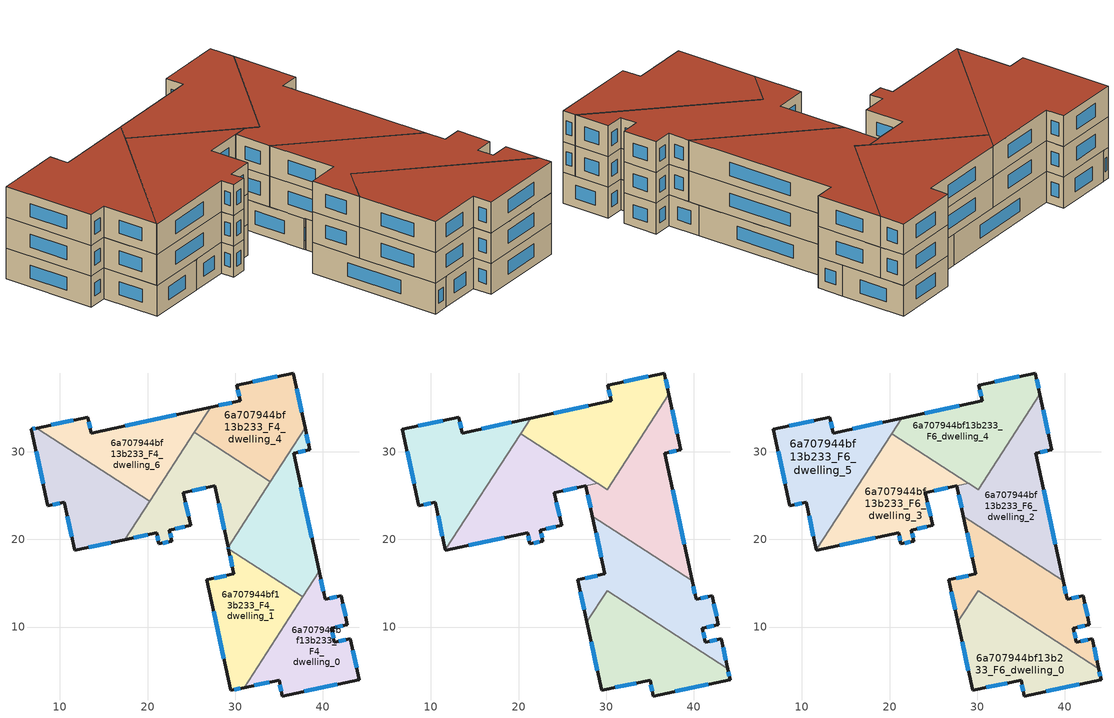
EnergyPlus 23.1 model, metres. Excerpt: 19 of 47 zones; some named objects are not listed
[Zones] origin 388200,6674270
6a707944bf13b233_F4_dwelling_0
 floor to 6a707944bf13b233_F3_dwelling_0 (EU_floor_Construction): 42.1,13.58 42.82,10.27 40.99,9.87 41.33,8.26 43.16,8.66 44.16,4.01 35.4,2.12 35.01,3.95 31.03,3.09 39.59,16.34 40.27,13.18 z12
 wall outside (EU_wall_Construction): 31.03,3.09 35.01,3.95 35.4,2.12 44.16,4.01 43.16,8.66 41.33,8.26 40.99,9.87 42.82,10.27 42.1,13.58 40.27,13.18 39.59,16.34 z12:15
 wall to 6a707944bf13b233_F4_dwelling_1 (EU_wall_Construction): 37.72,13.44 31.03,3.09 z12:15
 wall to 6a707944bf13b233_F4_dwelling_2 (EU_wall_Construction): 39.59,16.34 37.72,13.44 z12:15
 window (EU_Window_Construction): 41.51,9.98 42.29,10.16 / 41.23,8.72 41.09,9.41 / 42.64,8.54 41.85,8.38 / 43.87,5.33 43.45,7.33 / 37.9,2.66 41.66,3.47 / 35.12,3.43 35.29,2.65 / 32.17,3.34 33.87,3.7 / 40.08,14.08 39.79,15.44 / 41.58,13.47 40.8,13.3 / 42.61,11.22 42.31,12.64 z12.86:14.14
6a707944bf13b233_F4_dwelling_1
 floor to 6a707944bf13b233_F3_dwelling_1 (EU_floor_Construction): 37.72,13.44 31.03,3.09 29.48,2.75 26.76,15.4 29.86,16.06 29.24,18.92 z12
 wall outside (EU_wall_Construction): 29.24,18.92 29.86,16.06 26.76,15.4 29.48,2.75 31.03,3.09 z12:15
 wall to 6a707944bf13b233_F4_dwelling_2 (EU_wall_Construction): 37.72,13.44 29.24,18.92 z12:15
 window (EU_Window_Construction): 27.54,11.79 28.7,6.37 / 28.97,15.87 27.65,15.59 / 29.42,18.11 29.68,16.88 / 29.92,2.85 30.59,2.99 z12.86:14.14
6a707944bf13b233_F4_dwelling_2
 floor to 6a707944bf13b233_F3_dwelling_2 (EU_floor_Construction): 37.99,32.72 38.53,30.24 36.68,29.84 39.59,16.34 37.72,13.44 29.24,18.92 29.2,19.12 z12
 wall outside (EU_wall_Construction): 29.2,19.12 29.24,18.92 / 39.59,16.34 36.68,29.84 38.53,30.24 37.99,32.72 z12:15
 wall to 6a707944bf13b233_F4_dwelling_3 (EU_wall_Construction): 34.03,26.6 29.2,19.12 z12:15
 wall to 6a707944bf13b233_F4_dwelling_4 (EU_wall_Construction): 37.99,32.72 34.03,26.6 z12:15
 window (EU_Window_Construction): 29.21,19.06 29.23,18.98 / 38.38,30.95 38.15,32.01 / 37.21,29.95 38,30.12 / 38.76,20.19 37.52,25.98 z12.86:14.14
6a707944bf13b233_F4_dwelling_3
 floor to 6a707944bf13b233_F3_dwelling_3 (EU_floor_Construction): 34.03,26.6 29.2,19.12 27.69,26.11 24.1,25.33 24.92,21.59 22.5,21.07 22.77,19.8 21.31,19.49 21.04,20.76 17.42,19.98 25.34,32.22 z12
 wall outside (EU_wall_Construction): 17.42,19.98 21.04,20.76 21.31,19.49 22.77,19.8 22.5,21.07 24.92,21.59 24.1,25.33 27.69,26.11 29.2,19.12 z12:15
 wall to 6a707944bf13b233_F4_dwelling_4 (EU_wall_Construction): 34.03,26.6 25.34,32.22 z12:15
 wall to 6a707944bf13b233_F4_dwelling_6 (EU_wall_Construction): 25.34,32.22 20.26,24.36 z12:15
 wall to 6a707944bf13b233_F4_dwelling_5 (EU_wall_Construction): 20.26,24.36 17.42,19.98 z12:15
 window (EU_Window_Construction): 25.13,25.56 26.66,25.89 / 24.68,22.66 24.33,24.26 / 23.19,21.22 24.23,21.44 / 22.69,20.17 22.57,20.71 / 21.73,19.58 22.35,19.71 / 21.12,20.39 21.23,19.85 / 18.46,20.2 20.01,20.53 / 28.12,24.11 28.77,21.12 z12.86:14.14
6a707944bf13b233_F4_dwelling_4
 floor to 6a707944bf13b233_F3_dwelling_4 (EU_floor_Construction): 36.65,38.99 37.99,32.72 34.03,26.6 25.34,32.22 27.19,35.09 30.57,35.82 30.17,37.6 z12
 wall outside (EU_wall_Construction): 37.99,32.72 36.65,38.99 30.17,37.6 30.57,35.82 27.19,35.09 z12:15
 wall to 6a707944bf13b233_F4_dwelling_6 (EU_wall_Construction): 27.19,35.09 25.34,32.22 z12:15
 window (EU_Window_Construction): 29.6,35.61 28.16,35.3 / 30.29,37.09 30.45,36.33 / 34.8,38.6 32.02,38 / 37.61,34.52 37.03,37.2 z12.86:14.14
6a707944bf13b233_F4_dwelling_5
 floor to 6a707944bf13b233_F3_dwelling_5 (EU_floor_Construction): 20.26,24.36 17.42,19.98 11.67,18.74 10.49,24.22 8.63,23.83 6.74,32.57 7.35,32.71 z12
 wall outside (EU_wall_Construction): 7.35,32.71 6.74,32.57 8.63,23.83 10.49,24.22 11.67,18.74 17.42,19.98 z12:15
 wall to 6a707944bf13b233_F4_dwelling_6 (EU_wall_Construction): 20.26,24.36 7.35,32.71 z12:15
 window (EU_Window_Construction): 9.16,23.94 9.96,24.11 / 7.28,30.07 8.09,26.32 / 7.18,32.67 6.92,32.61 / 13.31,19.09 15.78,19.62 / 10.83,22.66 11.33,20.31 z12.86:14.14
6a707944bf13b233_F4_dwelling_6
 floor to 6a707944bf13b233_F3_dwelling_6 (EU_floor_Construction): 27.19,35.09 20.26,24.36 7.35,32.71 13.19,33.96 13.58,32.14 z12
 wall outside (EU_wall_Construction): 27.19,35.09 13.58,32.14 13.19,33.96 7.35,32.71 z12:15
 window (EU_Window_Construction): 23.3,34.25 17.47,32.98 / 11.52,33.6 9.02,33.06 / 13.47,32.66 13.3,33.44 z12.86:14.14
6a707944bf13b233_F5_dwelling_0
 floor to 6a707944bf13b233_F4_dwelling_0 (EU_floor_Construction): 43.89,5.25 44.16,4.01 35.4,2.12 35.01,3.95 31.03,3.09 35.8,10.48 z15
 floor to 6a707944bf13b233_F4_dwelling_1 (EU_floor_Construction): 35.8,10.48 31.03,3.09 29.48,2.75 27.8,10.58 30.11,14.16 z15
 wall outside (EU_wall_Construction): 27.8,10.58 29.48,2.75 35.01,3.95 35.4,2.12 44.16,4.01 43.89,5.25 z15:18
 wall to 6a707944bf13b233_F5_dwelling_1 (EU_wall_Construction): 43.89,5.25 30.11,14.16 27.8,10.58 z15:18
 window (EU_Window_Construction): 44.08,4.36 43.97,4.89 / 37.9,2.66 41.66,3.47 / 35.12,3.43 35.29,2.65 / 31.06,3.1 33.43,3.61 / 28.28,8.34 29,4.99 z15.86:17.14
6a707944bf13b233_F5_dwelling_1
 floor to 6a707944bf13b233_F4_dwelling_1 (EU_floor_Construction): 37.72,13.44 35.8,10.48 30.11,14.16 27.8,10.58 26.76,15.4 29.86,16.06 29.24,18.92 z15
 floor to 6a707944bf13b233_F4_dwelling_0 (EU_floor_Construction): 42.1,13.58 42.82,10.27 40.99,9.87 41.33,8.26 43.16,8.66 43.89,5.25 35.8,10.48 39.17,15.68 39.83,15.26 40.27,13.18 z15
 floor to 6a707944bf13b233_F4_dwelling_2 (EU_floor_Construction): 39.17,15.68 37.72,13.44 29.24,18.92 29.2,19.12 30.57,21.24 z15
 floor to 6a707944bf13b233_F4_dwelling_3 (EU_floor_Construction): 30.57,21.24 29.2,19.12 28.44,22.62 z15
 wall outside (EU_wall_Construction): 43.89,5.25 43.16,8.66 41.33,8.26 40.99,9.87 42.82,10.27 42.1,13.58 40.27,13.18 39.83,15.26 / 28.44,22.62 29.86,16.06 26.76,15.4 27.8,10.58 z15:18
 wall to 6a707944bf13b233_F5_dwelling_2 (EU_wall_Construction): 39.83,15.26 28.44,22.62 z15:18
 window (EU_Window_Construction): 42.61,11.22 42.31,12.64 / 41.51,9.98 42.29,10.16 / 41.23,8.72 41.09,9.41 / 42.64,8.54 41.85,8.38 / 43.68,6.22 43.37,7.68 / 27.06,14.02 27.5,11.96 / 28.97,15.87 27.65,15.59 / 28.85,20.75 29.45,17.94 / 40.14,13.78 39.95,14.67 / 41.58,13.47 40.8,13.3 z15.86:17.14
6a707944bf13b233_F5_dwelling_2
 floor to 6a707944bf13b233_F4_dwelling_2 (EU_floor_Construction): 37.99,32.72 38.53,30.24 36.68,29.84 39.59,16.34 39.17,15.68 30.57,21.24 z15
 floor to 6a707944bf13b233_F4_dwelling_4 (EU_floor_Construction): 37.16,36.59 37.99,32.72 34.03,26.6 31.68,28.12 z15
 floor to 6a707944bf13b233_F4_dwelling_0 (EU_floor_Construction): 39.59,16.34 39.83,15.26 39.17,15.68 z15
 floor to 6a707944bf13b233_F4_dwelling_3 (EU_floor_Construction): 34.03,26.6 30.57,21.24 28.44,22.62 27.69,26.11 29.02,26.4 30.12,25.69 31.68,28.12 z15
 wall outside (EU_wall_Construction): 39.83,15.26 36.68,29.84 38.53,30.24 37.16,36.59 / 27.69,26.11 28.44,22.62 z15:18
 wall to 6a707944bf13b233_F5_dwelling_3 (EU_wall_Construction): 29.02,26.4 27.69,26.11 z15:18
 wall to 6a707944bf13b233_F5_dwelling_4 (EU_wall_Construction): 37.16,36.59 30.12,25.69 29.02,26.4 z15:18
 window (EU_Window_Construction): 38.14,32.05 37.55,34.78 / 37.21,29.95 38,30.12 / 38.93,19.42 37.58,25.67 / 27.9,25.11 28.23,23.62 z15.86:17.14
6a707944bf13b233_F5_dwelling_3
 floor to 6a707944bf13b233_F4_dwelling_3 (EU_floor_Construction): 29.01,26.41 24.1,25.33 24.92,21.59 22.5,21.07 22.77,19.8 21.31,19.49 21.04,20.76 17.42,19.98 23.77,29.8 z15
 floor to 6a707944bf13b233_F4_dwelling_5 (EU_floor_Construction): 20.26,24.36 17.42,19.98 11.67,18.74 11.66,18.8 16.73,26.64 z15
 floor to 6a707944bf13b233_F4_dwelling_6 (EU_floor_Construction): 23.77,29.8 20.26,24.36 16.73,26.64 20.24,32.08 z15
 wall outside (EU_wall_Construction): 11.66,18.8 11.67,18.74 21.04,20.76 21.31,19.49 22.77,19.8 22.5,21.07 24.92,21.59 24.1,25.33 27.68,26.11 z15:18
 wall to 6a707944bf13b233_F5_dwelling_5 (EU_wall_Construction): 20.24,32.08 11.66,18.8 z15:18
 wall to 6a707944bf13b233_F5_dwelling_4 (EU_wall_Construction): 29.01,26.41 20.24,32.08 z15:18
 window (EU_Window_Construction): 22.69,20.17 22.57,20.71 / 21.73,19.58 22.35,19.71 / 21.12,20.39 21.23,19.85 / 14.35,19.32 18.36,20.18 / 25.13,25.56 26.66,25.89 / 24.68,22.66 24.33,24.26 / 23.19,21.22 24.23,21.44 z15.86:17.14
6a707944bf13b233_F5_dwelling_4
 floor to 6a707944bf13b233_F4_dwelling_4 (EU_floor_Construction): 36.65,38.99 37.16,36.59 31.68,28.12 25.34,32.22 27.19,35.09 30.57,35.82 30.17,37.6 z15
 floor to 6a707944bf13b233_F4_dwelling_3 (EU_floor_Construction): 31.68,28.12 30.12,25.69 23.77,29.8 25.34,32.22 z15
 floor to 6a707944bf13b233_F4_dwelling_6 (EU_floor_Construction): 27.19,35.09 23.77,29.8 20.24,32.08 21.38,33.83 z15
 wall outside (EU_wall_Construction): 37.16,36.59 36.65,38.99 30.17,37.6 30.57,35.82 21.38,33.83 z15:18
 wall to 6a707944bf13b233_F5_dwelling_5 (EU_wall_Construction): 21.38,33.83 20.24,32.08 z15:18
 window (EU_Window_Construction): 27.94,35.25 24,34.4 / 30.29,37.09 30.45,36.33 / 34.8,38.6 32.02,38 / 37.02,37.28 36.8,38.31 z15.86:17.14
6a707944bf13b233_F5_dwelling_5
 floor to 6a707944bf13b233_F4_dwelling_5 (EU_floor_Construction): 16.73,26.64 11.66,18.8 10.49,24.22 8.63,23.83 6.74,32.57 7.35,32.7 z15
 floor to 6a707944bf13b233_F4_dwelling_6 (EU_floor_Construction): 21.38,33.83 16.73,26.64 7.35,32.7 13.19,33.96 13.58,32.14 z15
 wall outside (EU_wall_Construction): 21.38,33.83 13.58,32.14 13.19,33.96 6.74,32.57 8.63,23.83 10.49,24.22 11.66,18.8 z15:18
 window (EU_Window_Construction): 10.82,22.67 11.32,20.35 / 9.16,23.94 9.96,24.11 / 7.28,30.07 8.09,26.32 / 11.35,33.56 8.58,32.97 / 13.47,32.66 13.3,33.44 / 19.15,33.35 15.81,32.62 z15.86:17.14
6a707944bf13b233_F6_dwelling_0
 floor to 6a707944bf13b233_F5_dwelling_0 (EU_floor_Construction): 43.89,5.25 44.16,4.01 35.4,2.12 35.01,3.95 29.48,2.75 27.8,10.58 30.11,14.16 z18
 wall outside (EU_wall_Construction): 27.8,10.58 29.48,2.75 35.01,3.95 35.4,2.12 44.16,4.01 43.89,5.25 z18:21
 wall to 6a707944bf13b233_F6_dwelling_1 (EU_wall_Construction): 43.89,5.25 30.11,14.16 27.8,10.58 z18:21
 window (EU_Window_Construction): 44.08,4.36 43.97,4.89 / 37.9,2.66 41.66,3.47 / 35.12,3.43 35.29,2.65 / 31.06,3.1 33.43,3.61 / 28.28,8.34 29,4.99 z18.86:20.14
 roof outside (EU_roof_Construction): 44.16,4.01 43.89,5.25 30.11,14.16 27.8,10.58 29.48,2.75 35.01,3.95 35.4,2.12 z21
6a707944bf13b233_F6_dwelling_1
 floor to 6a707944bf13b233_F5_dwelling_1 (EU_floor_Construction): 39.83,15.26 40.27,13.18 42.1,13.58 42.82,10.27 40.99,9.87 41.33,8.26 43.16,8.66 43.89,5.25 30.11,14.16 27.8,10.58 26.76,15.4 29.86,16.06 28.44,22.62 z18
 wall outside (EU_wall_Construction): 43.89,5.25 43.16,8.66 41.33,8.26 40.99,9.87 42.82,10.27 42.1,13.58 40.27,13.18 39.83,15.26 / 28.44,22.62 29.86,16.06 26.76,15.4 27.8,10.58 z18:21
 wall to 6a707944bf13b233_F6_dwelling_2 (EU_wall_Construction): 39.83,15.26 28.44,22.62 z18:21
 window (EU_Window_Construction): 42.61,11.22 42.31,12.64 / 41.51,9.98 42.29,10.16 / 41.23,8.72 41.09,9.41 / 42.64,8.54 41.85,8.38 / 43.68,6.22 43.37,7.68 / 27.06,14.02 27.5,11.96 / 28.97,15.87 27.65,15.59 / 28.85,20.75 29.45,17.94 / 40.14,13.78 39.95,14.67 / 41.58,13.47 40.8,13.3 z18.86:20.14
 roof outside (EU_roof_Construction): 43.89,5.25 43.16,8.66 41.33,8.26 40.99,9.87 42.82,10.27 42.1,13.58 40.27,13.18 39.83,15.26 28.44,22.62 29.86,16.06 26.76,15.4 27.8,10.58 30.11,14.16 z21
6a707944bf13b233_F6_dwelling_2
 floor to 6a707944bf13b233_F5_dwelling_2 (EU_floor_Construction): 37.16,36.59 38.53,30.24 36.68,29.84 39.83,15.26 28.44,22.62 27.69,26.11 29.02,26.4 30.12,25.69 z18
 wall outside (EU_wall_Construction): 39.83,15.26 36.68,29.84 38.53,30.24 37.16,36.59 / 27.69,26.11 28.44,22.62 z18:21
 wall to 6a707944bf13b233_F6_dwelling_3 (EU_wall_Construction): 29.02,26.4 27.69,26.11 z18:21
 wall to 6a707944bf13b233_F6_dwelling_4 (EU_wall_Construction): 37.16,36.59 30.12,25.69 29.02,26.4 z18:21
 window (EU_Window_Construction): 38.14,32.05 37.55,34.78 / 37.21,29.95 38,30.12 / 38.93,19.42 37.58,25.67 / 27.9,25.11 28.23,23.62 z18.86:20.14
 roof outside (EU_roof_Construction): 39.83,15.26 36.68,29.84 38.53,30.24 37.16,36.59 30.12,25.69 29.02,26.4 27.69,26.11 28.44,22.62 z21
6a707944bf13b233_F6_dwelling_3
 floor to 6a707944bf13b233_F5_dwelling_3 (EU_floor_Construction): 29.01,26.41 24.1,25.33 24.92,21.59 22.5,21.07 22.77,19.8 21.31,19.49 21.04,20.76 11.67,18.74 11.66,18.8 20.24,32.08 z18
 wall outside (EU_wall_Construction): 11.66,18.8 11.67,18.74 21.04,20.76 21.31,19.49 22.77,19.8 22.5,21.07 24.92,21.59 24.1,25.33 27.68,26.11 z18:21
 wall to 6a707944bf13b233_F6_dwelling_5 (EU_wall_Construction): 20.24,32.08 11.66,18.8 z18:21
 wall to 6a707944bf13b233_F6_dwelling_4 (EU_wall_Construction): 29.01,26.41 20.24,32.08 z18:21
 window (EU_Window_Construction): 22.69,20.17 22.57,20.71 / 21.73,19.58 22.35,19.71 / 21.12,20.39 21.23,19.85 / 14.35,19.32 18.36,20.18 / 25.13,25.56 26.66,25.89 / 24.68,22.66 24.33,24.26 / 23.19,21.22 24.23,21.44 z18.86:20.14
 roof outside (EU_roof_Construction): 24.92,21.59 24.1,25.33 29.02,26.4 20.24,32.08 11.66,18.8 11.67,18.74 21.04,20.76 21.31,19.49 22.77,19.8 22.5,21.07 z21
6a707944bf13b233_F6_dwelling_4
 floor to 6a707944bf13b233_F5_dwelling_4 (EU_floor_Construction): 36.65,38.99 37.16,36.59 30.12,25.69 20.24,32.08 21.38,33.83 30.57,35.82 30.17,37.6 z18
 wall outside (EU_wall_Construction): 37.16,36.59 36.65,38.99 30.17,37.6 30.57,35.82 21.38,33.83 z18:21
 wall to 6a707944bf13b233_F6_dwelling_5 (EU_wall_Construction): 21.38,33.83 20.24,32.08 z18:21
 window (EU_Window_Construction): 27.94,35.25 24,34.4 / 30.29,37.09 30.45,36.33 / 34.8,38.6 32.02,38 / 37.02,37.28 36.8,38.31 z18.86:20.14
 roof outside (EU_roof_Construction): 30.12,25.69 37.16,36.59 36.65,38.99 30.17,37.6 30.57,35.82 21.38,33.83 20.24,32.08 z21
6a707944bf13b233_F6_dwelling_5
 floor to 6a707944bf13b233_F5_dwelling_5 (EU_floor_Construction): 21.38,33.83 11.66,18.8 10.49,24.22 8.63,23.83 6.74,32.57 13.19,33.96 13.58,32.14 z18
 wall outside (EU_wall_Construction): 21.38,33.83 13.58,32.14 13.19,33.96 6.74,32.57 8.63,23.83 10.49,24.22 11.66,18.8 z18:21
 window (EU_Window_Construction): 10.82,22.67 11.32,20.35 / 9.16,23.94 9.96,24.11 / 7.28,30.07 8.09,26.32 / 11.35,33.56 8.58,32.97 / 13.47,32.66 13.3,33.44 / 19.15,33.35 15.81,32.62 z18.86:20.14
 roof outside (EU_roof_Construction): 11.66,18.8 21.38,33.83 13.58,32.14 13.19,33.96 6.74,32.57 8.63,23.83 10.49,24.22 z21
[Building]
EU S2 Campaign: North Axis=0; Terrain=City; Solar Distribution=FullExterior
[Site:Location]
Helsinki-Vantaa.AP: Latitude=60.317; Longitude=24.963; Time Zone=2; Elevation=54.6
[SizingPeriod:WeatherFileDays]
AnnualSizingPeriod: Begin Month=1; Begin Day of Month=1; End Month=12; End Day of Month=31; Day of Week for Start Day=Monday; Use Weather File Daylight Saving Period=No; Use Weather File Rain and Snow Indicators=No
[MATERIAL]
EU_InternalMass_Material: Roughness=MediumRough; Thickness=0.1; Conductivity=1; Density=1800; Specific Heat=900; Thermal Absorptance=0.9; Solar Absorptance=0.7; Visible Absorptance=0.7
[MATERIAL:NOMASS] Roughness=MediumRough; Thermal Absorptance=0.9; Solar Absorptance=0.7; Visible Absorptance=0.7
Name | Thermal Resistance
EU_wall_NoMass | 5.91765
EU_roof_NoMass | 11.1778
EU_floor_NoMass | 6.2875
[WINDOWMATERIAL:SIMPLEGLAZINGSYSTEM]
EU_Window_SimpleGlazing: UFactor=0.994035; Solar Heat Gain Coefficient=0.7; Visible Transmittance=0.7
[CONSTRUCTION]
EU_wall_Construction: EU_wall_NoMass
EU_roof_Construction: EU_roof_NoMass
EU_floor_Construction: EU_floor_NoMass
EU_Window_Construction: EU_Window_SimpleGlazing
EU_InternalMass_Construction: EU_InternalMass_Material
[ZONE] Type=1; Multiplier=1; Ceiling Height=autocalculate; Floor Area=autocalculate; Part of Total Floor Area=Yes
Name | Volume
6a707944bf13b233_F4_dwelling_0 | 272.011
6a707944bf13b233_F5_dwelling_0; 6a707944bf13b233_F6_dwelling_0 | 317.339
6a707944bf13b233_F4_dwelling_1 | 271.995
6a707944bf13b233_F5_dwelling_1; 6a707944bf13b233_F6_dwelling_1 | 317.312
6a707944bf13b233_F4_dwelling_2 | 271.975
6a707944bf13b233_F5_dwelling_2; 6a707944bf13b233_F6_dwelling_2 | 330.203
6a707944bf13b233_F4_dwelling_3 | 272.009
6a707944bf13b233_F5_dwelling_3; 6a707944bf13b233_F6_dwelling_3 | 304.434
6a707944bf13b233_F4_dwelling_4 | 272.002
6a707944bf13b233_F5_dwelling_4; 6a707944bf13b233_F6_dwelling_4 | 317.298
6a707944bf13b233_F4_dwelling_5 | 271.994
6a707944bf13b233_F5_dwelling_5; 6a707944bf13b233_F6_dwelling_5 | 317.337
6a707944bf13b233_F4_dwelling_6 | 271.983
[INTERNALMASS] Construction=EU_InternalMass_Construction
Name | Zone or ZoneList | Surface Area
6a707944bf13b233_F4_dwelling_0_EU_InternalMass | 6a707944bf13b233_F4_dwelling_0 | 90.6704
6a707944bf13b233_F4_dwelling_1_EU_InternalMass | 6a707944bf13b233_F4_dwelling_1 | 90.6654
6a707944bf13b233_F4_dwelling_2_EU_InternalMass | 6a707944bf13b233_F4_dwelling_2 | 90.6566
6a707944bf13b233_F4_dwelling_3_EU_InternalMass | 6a707944bf13b233_F4_dwelling_3 | 90.6694
6a707944bf13b233_F4_dwelling_4_EU_InternalMass | 6a707944bf13b233_F4_dwelling_4 | 90.6669
6a707944bf13b233_F4_dwelling_5_EU_InternalMass | 6a707944bf13b233_F4_dwelling_5 | 90.6645
6a707944bf13b233_F4_dwelling_6_EU_InternalMass | 6a707944bf13b233_F4_dwelling_6 | 90.6588
6a707944bf13b233_F5_dwelling_0_EU_InternalMass | 6a707944bf13b233_F5_dwelling_0 | 105.779
6a707944bf13b233_F5_dwelling_1_EU_InternalMass | 6a707944bf13b233_F5_dwelling_1 | 105.771
6a707944bf13b233_F5_dwelling_2_EU_InternalMass | 6a707944bf13b233_F5_dwelling_2 | 110.065
6a707944bf13b233_F5_dwelling_3_EU_InternalMass | 6a707944bf13b233_F5_dwelling_3 | 101.49
6a707944bf13b233_F5_dwelling_4_EU_InternalMass | 6a707944bf13b233_F5_dwelling_4 | 105.765
6a707944bf13b233_F5_dwelling_5_EU_InternalMass | 6a707944bf13b233_F5_dwelling_5 | 105.779
6a707944bf13b233_F6_dwelling_0_EU_InternalMass | 6a707944bf13b233_F6_dwelling_0 | 105.779
6a707944bf13b233_F6_dwelling_1_EU_InternalMass | 6a707944bf13b233_F6_dwelling_1 | 105.771
6a707944bf13b233_F6_dwelling_2_EU_InternalMass | 6a707944bf13b233_F6_dwelling_2 | 110.065
6a707944bf13b233_F6_dwelling_3_EU_InternalMass | 6a707944bf13b233_F6_dwelling_3 | 101.49
6a707944bf13b233_F6_dwelling_4_EU_InternalMass | 6a707944bf13b233_F6_dwelling_4 | 105.765
6a707944bf13b233_F6_dwelling_5_EU_InternalMass | 6a707944bf13b233_F6_dwelling_5 | 105.779
[OTHEREQUIPMENT] Fuel Type=Electricity; Design Level Calculation Method=Watts/Area; Power per Zone Floor Area=1; Fraction Latent=0; Fraction Radiant=0; Fraction Lost=0; Carbon Dioxide Generation Rate=0; EndUse Subcategory=EU_Step8_InternalGains
Name | Zone or ZoneList or Space or SpaceList | Schedule
EU_Step8_InternalGain_6a707944bf13b233_F4_dwelling_0_f000 | 6a707944bf13b233_F4_dwelling_0 | EU_Step8_GainSchedule_6a707944bf13b233_F4_dwelling_0_f000
EU_Step8_InternalGain_6a707944bf13b233_F4_dwelling_1_f000 | 6a707944bf13b233_F4_dwelling_1 | EU_Step8_GainSchedule_6a707944bf13b233_F4_dwelling_1_f000
EU_Step8_InternalGain_6a707944bf13b233_F4_dwelling_2_f000 | 6a707944bf13b233_F4_dwelling_2 | EU_Step8_GainSchedule_6a707944bf13b233_F4_dwelling_2_f000
EU_Step8_InternalGain_6a707944bf13b233_F4_dwelling_3_f000 | 6a707944bf13b233_F4_dwelling_3 | EU_Step8_GainSchedule_6a707944bf13b233_F4_dwelling_3_f000
EU_Step8_InternalGain_6a707944bf13b233_F4_dwelling_4_f000 | 6a707944bf13b233_F4_dwelling_4 | EU_Step8_GainSchedule_6a707944bf13b233_F4_dwelling_4_f000
EU_Step8_InternalGain_6a707944bf13b233_F4_dwelling_5_f000 | 6a707944bf13b233_F4_dwelling_5 | EU_Step8_GainSchedule_6a707944bf13b233_F4_dwelling_5_f000
EU_Step8_InternalGain_6a707944bf13b233_F4_dwelling_6_f000 | 6a707944bf13b233_F4_dwelling_6 | EU_Step8_GainSchedule_6a707944bf13b233_F4_dwelling_6_f000
EU_Step8_InternalGain_6a707944bf13b233_F5_dwelling_0_f000 | 6a707944bf13b233_F5_dwelling_0 | EU_Step8_GainSchedule_6a707944bf13b233_F5_dwelling_0_f000
EU_Step8_InternalGain_6a707944bf13b233_F5_dwelling_1_f000 | 6a707944bf13b233_F5_dwelling_1 | EU_Step8_GainSchedule_6a707944bf13b233_F5_dwelling_1_f000
EU_Step8_InternalGain_6a707944bf13b233_F5_dwelling_2_f000 | 6a707944bf13b233_F5_dwelling_2 | EU_Step8_GainSchedule_6a707944bf13b233_F5_dwelling_2_f000
EU_Step8_InternalGain_6a707944bf13b233_F5_dwelling_3_f000 | 6a707944bf13b233_F5_dwelling_3 | EU_Step8_GainSchedule_6a707944bf13b233_F5_dwelling_3_f000
EU_Step8_InternalGain_6a707944bf13b233_F5_dwelling_4_f000 | 6a707944bf13b233_F5_dwelling_4 | EU_Step8_GainSchedule_6a707944bf13b233_F5_dwelling_4_f000
EU_Step8_InternalGain_6a707944bf13b233_F5_dwelling_5_f000 | 6a707944bf13b233_F5_dwelling_5 | EU_Step8_GainSchedule_6a707944bf13b233_F5_dwelling_5_f000
EU_Step8_InternalGain_6a707944bf13b233_F6_dwelling_0_f000 | 6a707944bf13b233_F6_dwelling_0 | EU_Step8_GainSchedule_6a707944bf13b233_F6_dwelling_0_f000
EU_Step8_InternalGain_6a707944bf13b233_F6_dwelling_1_f000 | 6a707944bf13b233_F6_dwelling_1 | EU_Step8_GainSchedule_6a707944bf13b233_F6_dwelling_1_f000
EU_Step8_InternalGain_6a707944bf13b233_F6_dwelling_2_f000 | 6a707944bf13b233_F6_dwelling_2 | EU_Step8_GainSchedule_6a707944bf13b233_F6_dwelling_2_f000
EU_Step8_InternalGain_6a707944bf13b233_F6_dwelling_3_f000 | 6a707944bf13b233_F6_dwelling_3 | EU_Step8_GainSchedule_6a707944bf13b233_F6_dwelling_3_f000
EU_Step8_InternalGain_6a707944bf13b233_F6_dwelling_4_f000 | 6a707944bf13b233_F6_dwelling_4 | EU_Step8_GainSchedule_6a707944bf13b233_F6_dwelling_4_f000
EU_Step8_InternalGain_6a707944bf13b233_F6_dwelling_5_f000 | 6a707944bf13b233_F6_dwelling_5 | EU_Step8_GainSchedule_6a707944bf13b233_F6_dwelling_5_f000
[ZONEVENTILATION:DESIGNFLOWRATE] Schedule=EU_AlwaysOn; Design Flow Rate Calculation Method=AirChanges/Hour; Air Changes per Hour=0.596421; Ventilation Type=Natural; Fan Pressure Rise=0; Fan Total Efficiency=1; Constant Term Coefficient=1; Temperature Term Coefficient=0; Velocity Term Coefficient=0; Velocity Squared Term Coefficient=0; Minimum Indoor Temperature=-100; Maximum Indoor Temperature=100; Delta Temperature=-100; Minimum Outdoor Temperature=-100; Maximum Outdoor Temperature=100; Maximum Wind Speed=40
Name | Zone or ZoneList or Space or SpaceList
EU_ConstantAir_6a707944bf13b233_F4_dwelling_0 | 6a707944bf13b233_F4_dwelling_0
EU_ConstantAir_6a707944bf13b233_F4_dwelling_1 | 6a707944bf13b233_F4_dwelling_1
EU_ConstantAir_6a707944bf13b233_F4_dwelling_2 | 6a707944bf13b233_F4_dwelling_2
EU_ConstantAir_6a707944bf13b233_F4_dwelling_3 | 6a707944bf13b233_F4_dwelling_3
EU_ConstantAir_6a707944bf13b233_F4_dwelling_4 | 6a707944bf13b233_F4_dwelling_4
EU_ConstantAir_6a707944bf13b233_F4_dwelling_5 | 6a707944bf13b233_F4_dwelling_5
EU_ConstantAir_6a707944bf13b233_F4_dwelling_6 | 6a707944bf13b233_F4_dwelling_6
EU_ConstantAir_6a707944bf13b233_F5_dwelling_0 | 6a707944bf13b233_F5_dwelling_0
EU_ConstantAir_6a707944bf13b233_F5_dwelling_1 | 6a707944bf13b233_F5_dwelling_1
EU_ConstantAir_6a707944bf13b233_F5_dwelling_2 | 6a707944bf13b233_F5_dwelling_2
EU_ConstantAir_6a707944bf13b233_F5_dwelling_3 | 6a707944bf13b233_F5_dwelling_3
EU_ConstantAir_6a707944bf13b233_F5_dwelling_4 | 6a707944bf13b233_F5_dwelling_4
EU_ConstantAir_6a707944bf13b233_F5_dwelling_5 | 6a707944bf13b233_F5_dwelling_5
EU_ConstantAir_6a707944bf13b233_F6_dwelling_0 | 6a707944bf13b233_F6_dwelling_0
EU_ConstantAir_6a707944bf13b233_F6_dwelling_1 | 6a707944bf13b233_F6_dwelling_1
EU_ConstantAir_6a707944bf13b233_F6_dwelling_2 | 6a707944bf13b233_F6_dwelling_2
EU_ConstantAir_6a707944bf13b233_F6_dwelling_3 | 6a707944bf13b233_F6_dwelling_3
EU_ConstantAir_6a707944bf13b233_F6_dwelling_4 | 6a707944bf13b233_F6_dwelling_4
EU_ConstantAir_6a707944bf13b233_F6_dwelling_5 | 6a707944bf13b233_F6_dwelling_5
[HVACTEMPLATE:THERMOSTAT] Constant Heating Setpoint=20; Constant Cooling Setpoint=50
EU_HeatOnly_6a707944bf13b233_F6_dwelling_2; EU_HeatOnly_6a707944bf13b233_F6_dwelling_3; EU_HeatOnly_6a707944bf13b233_F6_dwelling_4; EU_HeatOnly_6a707944bf13b233_F6_dwelling_5
[HVACTEMPLATE:ZONE:IDEALLOADSAIRSYSTEM] System Availability Schedule=EU_AlwaysOn; Maximum Heating Supply Air Temperature=50; Minimum Cooling Supply Air Temperature=13; Maximum Heating Supply Air Humidity Ratio=0.0156; Minimum Cooling Supply Air Humidity Ratio=0.0077; Heating Limit=NoLimit; Cooling Limit=NoLimit; Heating Availability Schedule=EU_AlwaysOn; Cooling Availability Schedule=EU_CoolingOff; Dehumidification Control Type=ConstantSensibleHeatRatio; Cooling Sensible Heat Ratio=0.7; Dehumidification Setpoint=60; Humidification Control Type=None; Humidification Setpoint=30; Outdoor Air Method=None; Outdoor Air Flow Rate per Person=0.00944; Outdoor Air Flow Rate per Zone Floor Area=0; Outdoor Air Flow Rate per Zone=0; Demand Controlled Ventilation Type=None; Outdoor Air Economizer Type=NoEconomizer; Heat Recovery Type=None; Sensible Heat Recovery Effectiveness=0.7; Latent Heat Recovery Effectiveness=0.65
Name | Template Thermostat
6a707944bf13b233_F4_dwelling_0 | EU_HeatOnly_6a707944bf13b233_F4_dwelling_0
6a707944bf13b233_F4_dwelling_1 | EU_HeatOnly_6a707944bf13b233_F4_dwelling_1
6a707944bf13b233_F4_dwelling_2 | EU_HeatOnly_6a707944bf13b233_F4_dwelling_2
6a707944bf13b233_F4_dwelling_3 | EU_HeatOnly_6a707944bf13b233_F4_dwelling_3
6a707944bf13b233_F4_dwelling_4 | EU_HeatOnly_6a707944bf13b233_F4_dwelling_4
6a707944bf13b233_F4_dwelling_5 | EU_HeatOnly_6a707944bf13b233_F4_dwelling_5
6a707944bf13b233_F4_dwelling_6 | EU_HeatOnly_6a707944bf13b233_F4_dwelling_6
6a707944bf13b233_F5_dwelling_0 | EU_HeatOnly_6a707944bf13b233_F5_dwelling_0
6a707944bf13b233_F5_dwelling_1 | EU_HeatOnly_6a707944bf13b233_F5_dwelling_1
6a707944bf13b233_F5_dwelling_2 | EU_HeatOnly_6a707944bf13b233_F5_dwelling_2
6a707944bf13b233_F5_dwelling_3 | EU_HeatOnly_6a707944bf13b233_F5_dwelling_3
6a707944bf13b233_F5_dwelling_4 | EU_HeatOnly_6a707944bf13b233_F5_dwelling_4
6a707944bf13b233_F5_dwelling_5 | EU_HeatOnly_6a707944bf13b233_F5_dwelling_5
6a707944bf13b233_F6_dwelling_0 | EU_HeatOnly_6a707944bf13b233_F6_dwelling_0
6a707944bf13b233_F6_dwelling_1 | EU_HeatOnly_6a707944bf13b233_F6_dwelling_1
6a707944bf13b233_F6_dwelling_2 | EU_HeatOnly_6a707944bf13b233_F6_dwelling_2
6a707944bf13b233_F6_dwelling_3 | EU_HeatOnly_6a707944bf13b233_F6_dwelling_3
6a707944bf13b233_F6_dwelling_4 | EU_HeatOnly_6a707944bf13b233_F6_dwelling_4
6a707944bf13b233_F6_dwelling_5 | EU_HeatOnly_6a707944bf13b233_F6_dwelling_5
[SIZING:ZONE] Zone Cooling Design Supply Air Temperature Input Method=SupplyAirTemperature; Zone Cooling Design Supply Air Temperature=13; Zone Heating Design Supply Air Temperature Input Method=SupplyAirTemperature; Zone Heating Design Supply Air Temperature=50; Zone Cooling Design Supply Air Humidity Ratio=0.008; Zone Heating Design Supply Air Humidity Ratio=0.008; Cooling Design Air Flow Method=DesignDay; Cooling Design Air Flow Rate=0; Cooling Minimum Air Flow per Zone Floor Area=0.000762; Cooling Minimum Air Flow=0; Cooling Minimum Air Flow Fraction=0.2; Heating Design Air Flow Method=DesignDay; Heating Design Air Flow Rate=0; Heating Maximum Air Flow per Zone Floor Area=0.002032; Heating Maximum Air Flow=0.141576; Heating Maximum Air Flow Fraction=0.3; Account for Dedicated Outdoor Air System=No; Dedicated Outdoor Air System Control Strategy=NeutralSupplyAir; Dedicated Outdoor Air Low Setpoint Temperature for Design=autosize; Dedicated Outdoor Air High Setpoint Temperature for Design=autosize; Zone Load Sizing Method=Sensible Load Only No Latent Load; Zone Latent Cooling Design Supply Air Humidity Ratio Input Method=HumidityRatioDifference; Zone Cooling Design Supply Air Humidity Ratio Difference=0.005; Zone Latent Heating Design Supply Air Humidity Ratio Input Method=HumidityRatioDifference; Zone Humidification Design Supply Air Humidity Ratio Difference=0.005
6a707944bf13b233_F4_dwelling_0; 6a707944bf13b233_F4_dwelling_1; 6a707944bf13b233_F4_dwelling_2; 6a707944bf13b233_F4_dwelling_3; 6a707944bf13b233_F4_dwelling_4; 6a707944bf13b233_F4_dwelling_5; 6a707944bf13b233_F4_dwelling_6; 6a707944bf13b233_F5_dwelling_0; 6a707944bf13b233_F5_dwelling_1; 6a707944bf13b233_F5_dwelling_2; 6a707944bf13b233_F5_dwelling_3; 6a707944bf13b233_F5_dwelling_4; 6a707944bf13b233_F5_dwelling_5; 6a707944bf13b233_F6_dwelling_0; 6a707944bf13b233_F6_dwelling_1; 6a707944bf13b233_F6_dwelling_2; 6a707944bf13b233_F6_dwelling_3; 6a707944bf13b233_F6_dwelling_4; 6a707944bf13b233_F6_dwelling_5
[SCHEDULE:CONSTANT]
Name | Hourly Value
EU_AlwaysOn | 1
EU_CoolingOff | 0
[SCHEDULE:FILE] Column Number=1; Rows to Skip at Top=0; Number of Hours of Data=8760; Column Separator=Comma; Interpolate to Timestep=No; Minutes per Item=60; Adjust Schedule for Daylight Savings=Yes
Name | File
EU_Step8_GainSchedule_6a707944bf13b233_F4_dwelling_0_f000 | ../../schedules/6a707944bf13b233/6a707944bf13b233_F4_dwelling_0_f000_gain.csv
EU_Step8_GainSchedule_6a707944bf13b233_F4_dwelling_1_f000 | ../../schedules/6a707944bf13b233/6a707944bf13b233_F4_dwelling_1_f000_gain.csv
EU_Step8_GainSchedule_6a707944bf13b233_F4_dwelling_2_f000 | ../../schedules/6a707944bf13b233/6a707944bf13b233_F4_dwelling_2_f000_gain.csv
EU_Step8_GainSchedule_6a707944bf13b233_F4_dwelling_3_f000 | ../../schedules/6a707944bf13b233/6a707944bf13b233_F4_dwelling_3_f000_gain.csv
EU_Step8_GainSchedule_6a707944bf13b233_F4_dwelling_4_f000 | ../../schedules/6a707944bf13b233/6a707944bf13b233_F4_dwelling_4_f000_gain.csv
EU_Step8_GainSchedule_6a707944bf13b233_F4_dwelling_5_f000 | ../../schedules/6a707944bf13b233/6a707944bf13b233_F4_dwelling_5_f000_gain.csv
EU_Step8_GainSchedule_6a707944bf13b233_F4_dwelling_6_f000 | ../../schedules/6a707944bf13b233/6a707944bf13b233_F4_dwelling_6_f000_gain.csv
EU_Step8_GainSchedule_6a707944bf13b233_F5_dwelling_0_f000 | ../../schedules/6a707944bf13b233/6a707944bf13b233_F5_dwelling_0_f000_gain.csv
EU_Step8_GainSchedule_6a707944bf13b233_F5_dwelling_1_f000 | ../../schedules/6a707944bf13b233/6a707944bf13b233_F5_dwelling_1_f000_gain.csv
EU_Step8_GainSchedule_6a707944bf13b233_F5_dwelling_2_f000 | ../../schedules/6a707944bf13b233/6a707944bf13b233_F5_dwelling_2_f000_gain.csv
EU_Step8_GainSchedule_6a707944bf13b233_F5_dwelling_3_f000 | ../../schedules/6a707944bf13b233/6a707944bf13b233_F5_dwelling_3_f000_gain.csv
EU_Step8_GainSchedule_6a707944bf13b233_F5_dwelling_4_f000 | ../../schedules/6a707944bf13b233/6a707944bf13b233_F5_dwelling_4_f000_gain.csv
EU_Step8_GainSchedule_6a707944bf13b233_F5_dwelling_5_f000 | ../../schedules/6a707944bf13b233/6a707944bf13b233_F5_dwelling_5_f000_gain.csv
EU_Step8_GainSchedule_6a707944bf13b233_F6_dwelling_0_f000 | ../../schedules/6a707944bf13b233/6a707944bf13b233_F6_dwelling_0_f000_gain.csv
EU_Step8_GainSchedule_6a707944bf13b233_F6_dwelling_1_f000 | ../../schedules/6a707944bf13b233/6a707944bf13b233_F6_dwelling_1_f000_gain.csv
EU_Step8_GainSchedule_6a707944bf13b233_F6_dwelling_2_f000 | ../../schedules/6a707944bf13b233/6a707944bf13b233_F6_dwelling_2_f000_gain.csv
EU_Step8_GainSchedule_6a707944bf13b233_F6_dwelling_3_f000 | ../../schedules/6a707944bf13b233/6a707944bf13b233_F6_dwelling_3_f000_gain.csv
EU_Step8_GainSchedule_6a707944bf13b233_F6_dwelling_4_f000 | ../../schedules/6a707944bf13b233/6a707944bf13b233_F6_dwelling_4_f000_gain.csv
EU_Step8_GainSchedule_6a707944bf13b233_F6_dwelling_5_f000 | ../../schedules/6a707944bf13b233/6a707944bf13b233_F6_dwelling_5_f000_gain.csv
